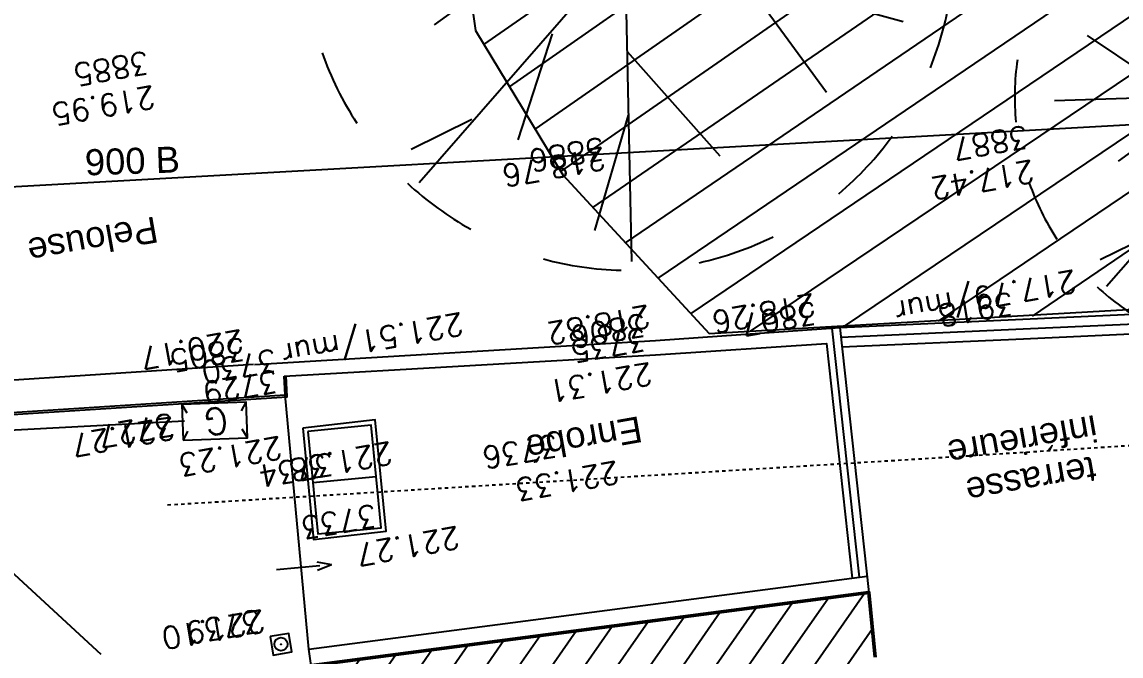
# Model space of a CAD drawing. Extents: x -2313930 to 3286427, y -3858277 to 2572692.
# Drawn here: x -9903 to -8214, y 150 to 1124 of the extents above; entities that cross this region are included whole.
import ezdxf
from ezdxf.enums import TextEntityAlignment as Align
from ezdxf.lldxf.tags import DXFTag

# ---------------------------------------------------------------- set-up
doc = ezdxf.new("R2010")
doc.units = 0
doc.linetypes.add('STYLE_01', pattern=[0.41664, 0.20828, -0.20836])
for name, color, linetype, lineweight in [('_GAZELEC-RESERVATION 2', 132, 'Continuous', 18), ('Fond topo - BAT', 252, 'Continuous', 50), ('Fond topo - P', 252, 'Continuous', 50)]:
    doc.layers.add(name, color=color, linetype=linetype, lineweight=lineweight)
for name, color, linetype in [('AEP_SSL', 252, 'Continuous'), ('DWG_280-140115-P - ALTEA-CANA', 252, 'Continuous'), ('Fond topo - AFF', 252, 'Continuous'), ('Fond topo - ASS', 252, 'Continuous'), ('Fond topo - BAT_ANN', 252, 'Continuous'), ('Fond topo - BAT_HAC', 252, 'Continuous'), ('Fond topo - BAT_TXT', 252, 'Continuous'), ('Fond topo - CLO_MUR', 252, 'Continuous'), ('Fond topo - ESPACE_BOISE', 252, 'Continuous'), ('Fond topo - GAZ', 252, 'Continuous'), ('Fond topo - GAZ_TXT', 252, 'Continuous'), ('Fond topo - SIH', 252, 'Continuous'), ('Fond topo - SOL', 252, 'Continuous'), ('Fond topo - VEG', 252, 'Continuous'), ('Fond topo - VEG_TXT', 252, 'Continuous'), ('Fond topo - VOI_TXT', 252, 'Continuous'), ('Fond topo - Z_500', 252, 'Continuous'), ('GAZ_SSL', 252, 'Texte-GAZ'), ('prlm-VRD', 2, 'Continuous'), ('SA - EBC', 252, 'Continuous')]:
    doc.layers.add(name, color=color, linetype=linetype)
for name, color, linetype, plot in [('Fond topo - N', 252, 'Continuous', False), ('Fond topo - NCACHE', 252, 'Continuous', False), ('Fond topo - ZCACHE', 252, 'Continuous', False)]:
    doc.layers.add(name, color=color, linetype=linetype, plot=plot)
doc.styles.add('2000_ARIAL', font='arial.ttf', dxfattribs={"height": 0.400000006})
doc.styles.add('Lignes', font='arial.ttf', dxfattribs={"height": 0.35})
doc.styles.add('SIMPLEX', font='simplex_.ttf', dxfattribs={"height": 1.25})
doc.styles.add('Tronçons', font='arial.ttf', dxfattribs={"height": 0.25})
tags = doc.linetypes.add('L1', pattern=[1.0000000298023224, 0.6000000238418579, -0.4000000059604645]).pattern_tags.tags
tags[6:7] = [DXFTag(74, 4), DXFTag(75, 0), DXFTag(340, '0'), DXFTag(46, 0.0), DXFTag(50, 0.0), DXFTag(44, 0.0), DXFTag(45, 0.0)]
tags[4:5] = [DXFTag(74, 4), DXFTag(75, 0), DXFTag(340, '0'), DXFTag(46, 0.0), DXFTag(50, 0.0), DXFTag(44, 0.0), DXFTag(45, 0.0)]
tags = doc.linetypes.add('L16', pattern=[0.37500001490116125, 0.300000011920929, -0.07500000298023224]).pattern_tags.tags
tags[6:7] = [DXFTag(74, 4), DXFTag(75, 0), DXFTag(340, '0'), DXFTag(46, 0.0), DXFTag(50, 0.0), DXFTag(44, 0.0), DXFTag(45, 0.0)]
tags[4:5] = [DXFTag(74, 4), DXFTag(75, 0), DXFTag(340, '0'), DXFTag(46, 0.0), DXFTag(50, 0.0), DXFTag(44, 0.0), DXFTag(45, 0.0)]
tags = doc.linetypes.add('L8', pattern=[0.22500000894069674, 0.1500000059604645, -0.07500000298023224]).pattern_tags.tags
tags[6:7] = [DXFTag(74, 4), DXFTag(75, 0), DXFTag(340, '0'), DXFTag(46, 0.0), DXFTag(50, 0.0), DXFTag(44, 0.0), DXFTag(45, 0.0)]
tags[4:5] = [DXFTag(74, 4), DXFTag(75, 0), DXFTag(340, '0'), DXFTag(46, 0.0), DXFTag(50, 0.0), DXFTag(44, 0.0), DXFTag(45, 0.0)]
tags = doc.linetypes.add('Texte-GAZ', pattern='A,5,-0.25,["GAZ",Lignes,S=1,R=0,X=0,Y=-0.18],-1.25', length=6.5).pattern_tags.tags
tags[15:16] = [DXFTag(74, 4), DXFTag(75, 0), DXFTag(340, '0'), DXFTag(46, 0.0), DXFTag(50, 0.0), DXFTag(44, 0.0), DXFTag(45, 0.0)]
tags[4:5] = [DXFTag(74, 4), DXFTag(75, 0), DXFTag(340, '0'), DXFTag(46, 0.0), DXFTag(50, 0.0), DXFTag(44, 0.0), DXFTag(45, 0.0)]

# ---------------------------------------------------------------- blocks, each defined once
blk = doc.blocks.new('AFF09')
at = {"ltscale": 2}
blk.add_line((0, -0.5), (0, 0.5), dxfattribs=at)
at = {"ltscale": 2, "flags": 128}
blk.add_lwpolyline([(-0.5, -0.5), (0.5, -0.5), (0.5, 0.5), (-0.5, 0.5)], close=True, dxfattribs=at)
blk = doc.blocks.new('ASS01')
at = {"ltscale": 2, "flags": 128}
blk.add_lwpolyline([(0.499143, -0.5), (0.499143, 0.4991430000000001), (-0.5000000000000001, 0.4991430000000001), (-0.5000000000000001, -0.5)], close=True, dxfattribs=at)
at = {"ltscale": 2}
for radius in [0.35, 0.01]:
    blk.add_circle((0, 0), radius, dxfattribs=at)
blk = doc.blocks.new('ESC01')
at = {"ltscale": 2}
for p, q in [((1.338104, 0), (0, 0)), ((1.257547, 0.126415), (1.7, 0)), ((1.257547, -0.126415), (1.7, 0))]:
    blk.add_line(p, q, dxfattribs=at)
blk = doc.blocks.new('GAZ06')
at = {"ltscale": 2}
for p, q in [((-0.5, 0.5), (-0.426635, 0.255449)), ((0.4266350000000001, 0.255449), (0.5, 0.5))]:
    blk.add_line(p, q, dxfattribs=at)
at = {"ltscale": 2, "flags": 128}
blk.add_lwpolyline([(-0.5, -0.5), (0.5, -0.5), (0.5, 0.5), (-0.5, 0.5)], close=True, dxfattribs=at)
for points in [[(-0.426635, -0.255449), (-0.5, -0.5)], [(0.5, -0.5), (0.4266350000000001, -0.255449)]]:
    blk.add_lwpolyline(points, dxfattribs=at)
blk = doc.blocks.new('GAZ99')
at = {"style": 'SIMPLEX'}
blk.add_text('G', height=0.4, dxfattribs=at).set_placement((0, 0), align=Align.MIDDLE_CENTER)
blk = doc.blocks.new('PTOPO')
at = {"layer": 'Fond topo - NCACHE', "style": 'SIMPLEX'}
blk.add_attdef('MAT', text='', height=0.34, dxfattribs=at).set_placement((0.09999999986030161, -0.09999999962747097), align=Align.TOP_LEFT)
at = {"layer": 'Fond topo - ZCACHE', "style": 'SIMPLEX'}
blk.add_attdef('ALT', (0.09999999986030161, 0.09999999962747097), '', height=0.34, dxfattribs=at)
blk = doc.blocks.new('VEG12')
at = {"ltscale": 2}
for p, q in [((0.01815258799999997, 0.057406781), (0.100441039, 0.47293725)), ((0.05749608, 0.253444298), (0.145517598, 0.414706841)), ((0.037902722, 0.15845596), (-0.06593155700000003, 0.344147082)), ((0.04981112299999996, 0.033821695), (0.391570728, 0.285894318)), ((-0.158788295, 0.086017079), (-0.245985314, 0.284587218)), ((0.143890955, 0.107467204), (0.230033352, 0.253971609)), ((0.2917471699999999, 0.208620217), (0.392372872, 0.233301274)), ((-0.05229389700000003, 0.02983962500000001), (-0.383643778, 0.204631851)), ((-0.25001839, 0.135126714), (-0.3755999820000001, 0.091127132)), ((0.122915307, -0.02992704099999999), (0.317230371, 0.05540147100000001)), ((-0.05265807700000003, -0.029192154), (-0.412380265, -0.256628677)), ((0.057557527, -0.01766878999999999), (0.411943876, -0.08413611500000001)), ((-0.09359106700000003, -0.049762263), (-0.2956446150000001, -0.04653133200000001)), ((0.184132294, -0.04763066399999999), (0.323120213, -0.192805613)), ((0.01825986499999999, -0.057372749), (0.107637982, -0.4128258760000001)), ((0.02259491799999996, -0.07955337300000001), (0.001649748999999978, -0.36183712)), ((-0.151821475, -0.09483882200000002), (-0.2999525240000001, -0.315936062)), ((0.05371548199999998, -0.188497704), (0.197263789, -0.356749422))]:
    blk.add_line(p, q, dxfattribs=at)
for start, end in [(90, 103.8461539085843), (62.30769199853572, 76.15384597947835), (117.6923078993823, 131.5384619204946), (34.61538499867542, 48.46153799321151), (145.3846149358338, 159.2307690506909), (6.923076979206323, 20.76923090842763), (173.0769230068974, 186.9230769931026), (339.2307689837768, 353.0769230207937), (200.7692310571047, 214.6153850641662), (311.5384620067885, 325.3846150013246), (228.4615380795054, 242.3076921006177), (283.8461540205217, 297.6923080014643), (256.1538460914157, 270)]:
    blk.add_arc((0, 0), 0.496982058, start, end, dxfattribs=at)
blk = doc.blocks.new('A$C1F970F0F')
at = {"layer": 'Fond topo - BAT_HAC'}
h = blk.add_hatch(dxfattribs=at)
h.set_pattern_fill('ANSI31*128', color=256, scale=12.9999995, angle=-10.72360141139323, style=0, pattern_type=2)
h.set_pattern_definition([(235.0656205306617, (9737.541003631788, 14762.77745620973), (33.8375912645085, -23.63562800874848), [])])
h.paths.add_polyline_path([(-9472.830552336014, -1416.693010914249), (-9413.050615178414, -1308.462736855872), (-9417.122214459925, -1266.080576601533), (-9394.061640253069, -1145.08963136222), (-9374.191324294674, -1108.050586782226), (-9377.24777620124, -1084.008092123084), (-9327.590603340177, -1078.273383976511), (-9338.927261780023, -988.9962069085711), (-9388.59713510396, -994.7323816483099), (-9396.615159474659, -931.6614342720673), (-9303.126644476968, -920.8648197675795), (-9273.324720643988, -917.423114950047), (-9293.636175435424, -741.5450412619191), (-9323.438099268402, -744.9867460794517), (-9324.355887260786, -737.0395663070551), (-9429.133637630739, -703.1006444035661), (-9449.87671785369, -523.4851004599152), (-9400.67785523226, -517.8033208643014), (-9411.728787888782, -418.5502258831464), (-9461.333645823906, -424.2788922062227), (-9512.193999288342, 16.12387955005079), (-9444.490329827086, 22.46560856979272), (-9449.871063676119, 76.66941166590118), (-9471.844508514027, 298.0229140176973), (-8596.006476191162, 412.773518210973), (-8586.12817186989, 313.2626187284022), (-8573.13101327912, 214.061347883199), (-8744.84026201141, 191.5643342784958), (-9253.675608908787, 124.8977115842836), (-9250.849264845807, 96.42602009701045), (-9225.60200714237, -157.9068309170193), (-9235.17924725874, -196.8319418403869), (-9198.174053973024, -529.1912193315031), (-9117.901382084381, -519.9208499579886), (-9051.700528724823, -1093.157908180631), (-9123.048218848415, -1101.397567383828), (-9103.702508438131, -1253.746728501871), (-9213.589846150739, -1266.437177151507), (-9215.3034381015, -1275.427807855803), (-9208.04659982492, -1350.965812144311), (-9297.760658353376, -1513.391160889185)])
at = {"layer": 'SA - EBC'}
h = blk.add_hatch(dxfattribs=at)
h.set_pattern_fill('_USER', color=256, scale=74.99999999999999, angle=-325.7236014113932, style=0, pattern_type=0)
h.set_pattern_definition([(34.27639858860678, (-277130161.1279894, -473864756.7787022), (-42.238928459823, 61.97477650275113), [])])
edge = h.paths.add_edge_path()
edge.add_line((-6380.366745524513, -2338.425892864678), (-6264.382088389636, -1261.879128604771))
edge.add_arc((-8056.564030597548, -1109.247026734414), 1798.669695218522, -4.867878193194572, 34.99278727741358)
edge.add_line((-6583.050211284762, -77.75795899612035), (-6777.554778163194, 920.8050105170822))
edge.add_line((-6777.554778163193, 920.8050105170822), (-8841.210683172874, 810.7117170478002))
edge.add_line((-8841.210683172874, 810.7117170478001), (-9066.430764202638, 1054.341424803315))
edge.add_line((-9066.430764202638, 1054.341424803315), (-9200.732878206167, 1276.237686397466))
edge.add_line((-9200.732878206167, 1276.237686397466), (-9215.227966098517, 1381.8038443222))
edge.add_line((-9215.227966098517, 1381.8038443222), (-9153.081651767654, 1528.146854366953))
edge.add_arc((-8759.908921935477, 1333.50854966994), 438.7127364677392, 77.94290000168593, 153.6625061913043, ccw=False)
edge.add_line((-8668.267801014865, 1762.543245291088), (-8534.005134275378, 1623.448132453152))
edge.add_line((-8534.005134275378, 1623.448132453152), (-8248.031661763425, 1441.544756548981))
edge.add_line((-8248.031661763427, 1441.544756548981), (-7855.495845982434, 1341.321950199894))
edge.add_line((-7855.495845982434, 1341.321950199894), (-7323.070638909227, 1307.770183732372))
edge.add_line((-7323.070638909226, 1307.770183732372), (-6865.558068881049, 1322.792115619964))
edge.add_arc((-3264.256657666492, -41.8706977304812), 3851.19156217365, 147.2647305543028, 159.2464973951671, ccw=False)
edge.add_line((-6503.794535057134, 2040.692816174506), (-6236.131093676152, 2457.057480180494))
edge.add_line((-6236.131093676152, 2457.057480180494), (-5806.95964030603, 2928.900990018032))
edge.add_arc((-5541.395022304517, 2687.35320844028), 358.9845360449703, 12.787998054275079, 137.7115012877877, ccw=False)
edge.add_line((-5191.314831544733, 2766.812362293308), (-4957.547667248313, 2215.62441961903))
edge.add_line((-4957.547667248313, 2215.62441961903), (-4453.978092088548, 1461.842562723225))
edge.add_arc((-5946.780405315486, 698.3119081539749), 1676.7342684047, -3.6281981681722755, 27.088596234188913, ccw=False)
edge.add_line((-4273.406806751298, 592.2053272253171), (-4298.514161633499, 196.2451054340372))
edge.add_line((-4298.514161633499, 196.2451054340372), (-4569.894066815068, -468.5241287518014))
edge.add_arc((-2503.085063454572, -1312.261176615308), 2232.395946580586, 157.7931582211728, 172.6539998987617)
edge.add_line((-4717.157746759734, -1026.8249922289), (-4676.430217500433, -1404.03939546651))
edge.add_line((-4676.430217500434, -1404.03939546651), (-6380.366745524513, -2338.425892864678))
at = {"layer": 'AEP_SSL', "elevation": 9.999999999999998e-08, "flags": 128}
blk.add_lwpolyline([(-10433.29054570051, 1007.521123136882), (-5859.387270895076, 1261.049070015804), (-4528.821963781957, 1510.366913031162), (-2554.95676399837, 1447.318525268213), (-2009.46431272992, 953.3121996921549), (-1974.130445357614, -2549.104167440536)], dxfattribs=at)
at = {"layer": 'DWG_280-140115-P - ALTEA-CANA', "linetype": 'STYLE_01', "ltscale": 25, "elevation": 9.999999999999998e-08, "flags": 128}
blk.add_lwpolyline([(-9673.87920769039, 547.4045807760062), (-8489.46299064909, 619.8780719410371), (-7395.034456358277, 689.6887399270122), (-5805.537920124003, 761.5473012506997), (-4489.222071164417, 1008.209530531864), (-2734.626624463294, 952.1066275867419)], dxfattribs=at)
at = {"layer": 'Fond topo - BAT', "ltscale": 2, "flags": 128}
blk.add_lwpolyline([(-9471.844508514027, 298.0229140176973), (-8596.006476191162, 412.773518210973), (-8586.128171961396, 313.2626187457315)], dxfattribs=at)
at = {"layer": 'Fond topo - BAT_ANN', "ltscale": 2, "flags": 128}
blk.add_lwpolyline([(-9456.757686395202, 325.4825369373848), (-9493.198422749354, 716.3490972793275)], dxfattribs=at)
at = {"layer": 'Fond topo - CLO_MUR', "ltscale": 2, "flags": 128}
for points in [[(-8640.8006142467, 819.8545157054203), (-8359.372104236418, 832.670725864447), (-7990.474652466284, 849.470258153541), (-7979.536930655843, 750.0702267329024)], [(-8923.98015746573, 799.8979782852123), (-8661.748659850535, 818.3782421736635), (-8640.8006142467, 819.8545157054203), (-8596.006476191162, 412.773518210973)], [(-8637.512547392344, 789.973161615212), (-8358.007323355478, 802.7017858532306), (-8017.217176887823, 818.2213157313599), (-8009.356940073422, 746.7889102852963)], [(-9540.214163215513, 763.0404057829852), (-8923.980157431071, 799.8979784682239)], [(-8923.938611604835, 777.6759679641826), (-8661.243772447293, 795.3567796164886), (-8621.580682084747, 434.9058119345145)], [(-9494.791639838102, 745.2650190858097), (-8923.938611604835, 777.6759679641826)], [(-10185.17873586638, 721.6845538725668), (-9541.686789859163, 763.3165770638575)], [(-10239.37449883377, 665.0674431318116), (-9490.03949279168, 713.5471988333179), (-9491.79618323605, 745.4300634869924)], [(-9453.4753006554, 300.4296121710788), (-9456.757686395202, 325.4825369373848), (-8598.770705258203, 437.8943309323624)]]:
    blk.add_lwpolyline(points, dxfattribs=at)
at = {"layer": 'Fond topo - CLO_MUR', "linetype": 'L16', "ltscale": 2, "flags": 128}
for points in [[(-8639.156580834077, 804.9138385208913), (-8358.689713833037, 817.6862559132562), (-8003.845914677055, 833.8457869424506), (-7994.446935367062, 748.4295687465285)], [(-8610.173264393472, 436.4003895863596), (-8652.278555055964, 819.0456296031449)]]:
    blk.add_lwpolyline(points, dxfattribs=at)
at = {"layer": 'Fond topo - CLO_MUR', "linetype": 'L8', "ltscale": 2, "flags": 128}
blk.add_lwpolyline([(-10230.95860906863, 668.6181982245371), (-9493.19842284086, 716.3490972966565), (-9494.791639838102, 745.2650190858097)], dxfattribs=at)
at = {"layer": 'Fond topo - ESPACE_BOISE', "linetype": 'L1', "ltscale": 2, "flags": 128}
blk.add_lwpolyline([(-4676.430217500434, -1404.03939546651), (-4717.157746759734, -1026.8249922289, -0.07630389513887255), (-4529.608017431761, -375.8871171915546, 0.02448427011239827), (-4298.514161633499, 196.2451054340372), (-4273.406806751298, 592.2053272253171, 0.1348356330637854), (-4453.978092088548, 1461.842562723225), (-4962.162115509166, 2222.531682356892), (-5191.314831544733, 2766.812362293308, 0.6134800698962541), (-5811.917332322711, 2923.335362247578), (-6236.131093676152, 2457.057480180494), (-6503.794535057134, 2040.692816174506, 0.05232800396274189), (-6865.558068881049, 1322.792115619964), (-7323.070638909226, 1307.770183732372), (-7855.495845982434, 1341.321950199894), (-8248.031661763427, 1441.544756548981), (-8534.005134275378, 1623.448132453152), (-8588.992731775264, 1689.077818834596), (-8668.267801014865, 1762.543245291088, 0.3429596859993066), (-9153.081651767654, 1528.146854366953), (-9215.227966098517, 1381.8038443222), (-9200.732878206167, 1276.237686397466), (-9066.430764202638, 1054.341424803315), (-8841.210683172874, 810.7117170478001), (-7096.794899168434, 910.5071167365686), (-6778.520798702278, 925.7644434328279), (-6583.050211284762, -77.75795899612035, -0.1757001840425524), (-6264.382088389636, -1261.879128604771), (-6380.366745524513, -2338.425892864678)], format="xyb", dxfattribs=at)
at = {"layer": 'Fond topo - SIH', "linetype": 'L16', "ltscale": 2, "flags": 128}
blk.add_lwpolyline([(-10142.37455562409, 655.0269876816126), (-9776.509907627515, 318.250672009661)], dxfattribs=at)
at = {"layer": 'Fond topo - SOL', "linetype": 'L16', "ltscale": 2, "flags": 128}
blk.add_lwpolyline([(-9466.240380517871, 665.3043639851574), (-9449.69820563808, 494.0844951029262), (-9338.18610810466, 506.8445257313658), (-9354.728283013561, 678.0643943347475)], close=True, dxfattribs=at)
at = {"layer": 'GAZ_SSL', "linetype": 'Texte-GAZ', "elevation": 9.999999999999998e-08, "flags": 128}
blk.add_lwpolyline([(-9647.851440247874, 676.1578322252237), (-11045.39588849018, 601.4944145692873)], dxfattribs=at)
at = {"layer": 'Fond topo - AFF', "linetype": 'L16', "ltscale": 2, "xscale": 158, "yscale": 97.99999999999999, "zscale": 99.99999999999997, "rotation": 275.518426776326}
blk.add_blockref('AFF09', (-9402.047473917743, 586.2824844610063), dxfattribs=at)
at = {"layer": 'Fond topo - ASS', "ltscale": 2, "xscale": 28.93517292433161, "yscale": 28.93517292433161, "zscale": 99.99999999999997, "rotation": 189.4129814701332}
blk.add_blockref('ASS01', (-9499.70063235912, 333.2529398422853), dxfattribs=at)
at = {"layer": 'Fond topo - BAT_ANN', "ltscale": 2, "xscale": 49.99999999999999, "yscale": 49.99999999999999, "zscale": 99.99999999999997, "rotation": 5.566137645394726}
blk.add_blockref('ESC01', (-9506.684498194807, 447.3989379439281), dxfattribs=at)
at = {"layer": 'Fond topo - GAZ', "linetype": 'L16', "ltscale": 2, "xscale": 98.91201936847408, "yscale": 54.99999999999999, "zscale": 99.99999999999997, "rotation": 2.047585059923272}
blk.add_blockref('GAZ06', (-9601.737416633487, 676.0478209410619), dxfattribs=at)
at = {"layer": 'Fond topo - GAZ_TXT', "ltscale": 2, "xscale": 99.99999999999999, "yscale": 99.99999999999999, "zscale": 99.99999999999999, "rotation": 190.0656205306816}
blk.add_blockref('GAZ99', (-9599.321334611384, 675.994080432858), dxfattribs=at)
at = {"layer": 'Fond topo - P', "ltscale": 2}
ref = blk.add_blockref('PTOPO', (-9688.215238076642, 1202.785574222774), dxfattribs=dict(at, xscale=99.99999999999994, yscale=99.99999999999994, zscale=99.99999999999994, rotation=190.0656205306617))
ref.add_attrib('MAT', '3885', dxfattribs={"layer": 'Fond topo - N', "color": 0, "ltscale": 2, "height": 33.99999999999999, "rotation": 190.0656204987762, "style": 'SIMPLEX'}).set_placement((-9699.809079885665, 1210.8838969688), align=Align.TOP_LEFT)
ref.add_attrib('ALT', '219.95', (-9696.313560799794, 1191.191732409418), dxfattribs={"layer": 'Fond topo - Z_500', "color": 0, "ltscale": 2, "height": 33.99999999999999, "rotation": 190.0656204987762, "style": 'SIMPLEX'})
ref = blk.add_blockref('PTOPO', (-8337.037130158782, 1088.625867837435), dxfattribs=dict(at, xscale=99.99999999999994, yscale=99.99999999999994, zscale=99.99999999999994, rotation=190.0656205306617))
ref.add_attrib('MAT', '3887', dxfattribs={"layer": 'Fond topo - N', "color": 0, "ltscale": 2, "height": 33.99999999999999, "rotation": 190.0656204987762, "style": 'SIMPLEX'}).set_placement((-8348.630971990682, 1096.724190587794), align=Align.TOP_LEFT)
ref.add_attrib('ALT', '217.42', (-8345.135452881932, 1077.03202602408), dxfattribs={"layer": 'Fond topo - Z_500', "color": 0, "ltscale": 2, "height": 33.99999999999999, "rotation": 190.0656204987762, "style": 'SIMPLEX'})
ref = blk.add_blockref('PTOPO', (-8987.95523361631, 1070.619220602985), dxfattribs=dict(at, xscale=99.99999999999994, yscale=99.99999999999994, zscale=99.99999999999994, rotation=190.0656205306617))
ref.add_attrib('MAT', '3886', dxfattribs={"layer": 'Fond topo - N', "color": 0, "ltscale": 2, "height": 33.99999999999999, "rotation": 190.0656204987762, "style": 'SIMPLEX'}).set_placement((-8999.54907544821, 1078.717543353344), align=Align.TOP_LEFT)
ref.add_attrib('ALT', '218.76', (-9003.830933994086, 1096.889466376364), dxfattribs={"layer": 'Fond topo - Z_500', "color": 0, "ltscale": 2, "height": 33.99999999999999, "rotation": 190.0656204987762, "style": 'SIMPLEX'})
ref = blk.add_blockref('PTOPO', (-8359.372104236418, 832.670725864447), dxfattribs=dict(at, xscale=99.99999999999999, yscale=99.99999999999999, zscale=99.99999999999999, rotation=190.0656205306616))
ref.add_attrib('MAT', '3918', dxfattribs={"layer": 'Fond topo - N', "color": 0, "ltscale": 2, "height": 33.99999999999999, "rotation": 190.0656204987762, "style": 'SIMPLEX'}).set_placement((-8370.965946068316, 840.7690486148063), align=Align.TOP_LEFT)
ref.add_attrib('ALT', '217.79/mur', (-8280.057595667224, 908.3077528885788), dxfattribs={"layer": 'Fond topo - Z_500', "color": 0, "ltscale": 2, "height": 33.99999999999999, "rotation": 190.0656204987762, "style": 'SIMPLEX'})
ref = blk.add_blockref('PTOPO', (-8661.748659850535, 818.3782421736635), dxfattribs=dict(at, xscale=99.99999999999994, yscale=99.99999999999994, zscale=99.99999999999994, rotation=190.0656205306617))
ref.add_attrib('MAT', '3807', dxfattribs={"layer": 'Fond topo - N', "color": 0, "ltscale": 2, "height": 33.99999999999999, "rotation": 190.0656204987762, "style": 'SIMPLEX'}).set_placement((-8673.342501682435, 826.4765649240226), align=Align.TOP_LEFT)
ref.add_attrib('ALT', '218.26', (-8681.237095107219, 872.0709005082566), dxfattribs={"layer": 'Fond topo - Z_500', "color": 0, "ltscale": 2, "height": 33.99999999999999, "rotation": 190.0656204987762, "style": 'SIMPLEX'})
ref = blk.add_blockref('PTOPO', (-8923.980157431071, 799.8979784682239), dxfattribs=dict(at, xscale=99.99999999999994, yscale=99.99999999999994, zscale=99.99999999999994, rotation=190.0656205306617))
ref.add_attrib('MAT', '3806', dxfattribs={"layer": 'Fond topo - N', "color": 0, "ltscale": 2, "height": 33.99999999999999, "rotation": 190.0656204987762, "style": 'SIMPLEX'}).set_placement((-8935.573999297629, 807.9963010355714), align=Align.TOP_LEFT)
ref.add_attrib('ALT', '218.82', (-8935.081169939363, 854.3502299779091), dxfattribs={"layer": 'Fond topo - Z_500', "color": 0, "ltscale": 2, "height": 33.99999999999999, "rotation": 190.0656204987762, "style": 'SIMPLEX'})
ref = blk.add_blockref('PTOPO', (-9491.79618323605, 745.4300634869924), dxfattribs=dict(at, xscale=99.99999999999999, yscale=99.99999999999999, zscale=99.99999999999999, rotation=190.0656205306616))
ref.add_attrib('MAT', '3730', dxfattribs={"layer": 'Fond topo - N', "color": 0, "ltscale": 2, "height": 33.99999999999999, "rotation": 190.0656204987762, "style": 'SIMPLEX'}).set_placement((-9503.39002506795, 753.5283862373514), align=Align.TOP_LEFT)
ref.add_attrib('ALT', '221.51/mur', (-9222.440999286879, 842.7000236969269), dxfattribs={"layer": 'Fond topo - Z_500', "color": 0, "ltscale": 2, "height": 33.99999999999999, "rotation": 190.0656204987762, "style": 'SIMPLEX'})
ref = blk.add_blockref('PTOPO', (-9540.214163215513, 763.0404057829852), dxfattribs=dict(at, xscale=99.99999999999994, yscale=99.99999999999994, zscale=99.99999999999994, rotation=190.0656205306617))
ref.add_attrib('MAT', '3805', dxfattribs={"layer": 'Fond topo - N', "color": 0, "ltscale": 2, "height": 33.99999999999999, "rotation": 190.0656204987762, "style": 'SIMPLEX'}).set_placement((-9551.808005047413, 771.1387285333441), align=Align.TOP_LEFT)
ref.add_attrib('ALT', '220.17', (-9560.44696099935, 816.4773323937846), dxfattribs={"layer": 'Fond topo - Z_500', "color": 0, "ltscale": 2, "height": 33.99999999999999, "rotation": 190.0656204987762, "style": 'SIMPLEX'})
ref = blk.add_blockref('PTOPO', (-8923.938611604835, 777.6759679641826), dxfattribs=dict(at, xscale=99.99999999999994, yscale=99.99999999999994, zscale=99.99999999999994, rotation=190.0656205306617))
ref.add_attrib('MAT', '3735', dxfattribs={"layer": 'Fond topo - N', "color": 0, "ltscale": 2, "height": 33.99999999999999, "rotation": 190.0656204987762, "style": 'SIMPLEX'}).set_placement((-8935.532453413856, 785.7742907102092), align=Align.TOP_LEFT)
ref.add_attrib('ALT', '221.31', (-8932.036934327984, 766.082126150827), dxfattribs={"layer": 'Fond topo - Z_500', "color": 0, "ltscale": 2, "height": 33.99999999999999, "rotation": 190.0656204987762, "style": 'SIMPLEX'})
ref = blk.add_blockref('PTOPO', (-9490.03949279168, 713.5471988333179), dxfattribs=dict(at, xscale=99.99999999999994, yscale=99.99999999999994, zscale=99.99999999999994, rotation=190.0656205306617))
ref.add_attrib('MAT', '3729', dxfattribs={"layer": 'Fond topo - N', "color": 0, "ltscale": 2, "height": 33.99999999999999, "rotation": 190.0656204987762, "style": 'SIMPLEX'}).set_placement((-9501.633334600705, 721.6455215793444), align=Align.TOP_LEFT)
ref.add_attrib('ALT', '221.23', (-9500.965938904359, 652.6315338814804), dxfattribs={"layer": 'Fond topo - Z_500', "color": 0, "ltscale": 2, "height": 33.99999999999999, "rotation": 190.0656204987762, "style": 'SIMPLEX'})
ref = blk.add_blockref('PTOPO', (-9650.179287461453, 646.7983417082705), dxfattribs=dict(at, xscale=99.99999999999994, yscale=99.99999999999994, zscale=99.99999999999994, rotation=190.0656205306617))
ref.add_attrib('MAT', '3727', dxfattribs={"layer": 'Fond topo - N', "color": 0, "ltscale": 2, "height": 33.99999999999999, "rotation": 190.0656204987762, "style": 'SIMPLEX'}).set_placement((-9661.77312931068, 654.8966643671238), align=Align.TOP_LEFT)
ref.add_attrib('ALT', '221.27', (-9665.882591209216, 682.6082954156668), dxfattribs={"layer": 'Fond topo - Z_500', "color": 0, "ltscale": 2, "height": 33.99999999999999, "rotation": 190.0656204987762, "style": 'SIMPLEX'})
ref = blk.add_blockref('PTOPO', (-9403.632539110191, 586.1910207699079), dxfattribs=dict(at, xscale=99.99999999999994, yscale=99.99999999999994, zscale=99.99999999999994, rotation=190.0656205306617))
ref.add_attrib('MAT', '3734', dxfattribs={"layer": 'Fond topo - N', "color": 0, "ltscale": 2, "height": 33.99999999999999, "rotation": 190.0656204987762, "style": 'SIMPLEX'}).set_placement((-9415.226380919215, 594.2893435159344), align=Align.TOP_LEFT)
ref.add_attrib('ALT', '221.38', (-9331.548607209093, 644.255927167226), dxfattribs={"layer": 'Fond topo - Z_500', "color": 0, "ltscale": 2, "height": 33.99999999999999, "rotation": 190.0656204987762, "style": 'SIMPLEX'})
ref = blk.add_blockref('PTOPO', (-9059.756667524303, 614.5188809538015), dxfattribs=dict(at, xscale=99.99999999999994, yscale=99.99999999999994, zscale=99.99999999999994, rotation=190.0656205306617))
ref.add_attrib('MAT', '3736', dxfattribs={"layer": 'Fond topo - N', "color": 0, "ltscale": 2, "height": 33.99999999999999, "rotation": 190.0656204987762, "style": 'SIMPLEX'}).set_placement((-9071.350509356203, 622.6172037041606), align=Align.TOP_LEFT)
ref.add_attrib('ALT', '221.33', (-8983.18801736114, 614.6695371427707), dxfattribs={"layer": 'Fond topo - Z_500', "color": 0, "ltscale": 2, "height": 33.99999999999999, "rotation": 190.0656204987762, "style": 'SIMPLEX'})
ref = blk.add_blockref('PTOPO', (-9338.18610810466, 506.8445257313658), dxfattribs=dict(at, xscale=99.99999999999994, yscale=99.99999999999994, zscale=99.99999999999994, rotation=190.0656205306617))
ref.add_attrib('MAT', '3733', dxfattribs={"layer": 'Fond topo - N', "color": 0, "ltscale": 2, "height": 33.99999999999999, "rotation": 190.0656204987762, "style": 'SIMPLEX'}).set_placement((-9349.77994998855, 514.9428482072076), align=Align.TOP_LEFT)
ref.add_attrib('ALT', '221.27', (-9228.212210441237, 514.6079232040661), dxfattribs={"layer": 'Fond topo - Z_500', "color": 0, "ltscale": 2, "height": 33.99999999999999, "rotation": 190.0656204987762, "style": 'SIMPLEX'})
ref = blk.add_blockref('PTOPO', (-9516.339581021646, 345.159556014303), dxfattribs=dict(at, xscale=99.99999999999994, yscale=99.99999999999994, zscale=99.99999999999994, rotation=190.0656205306617))
ref.add_attrib('MAT', '3739', dxfattribs={"layer": 'Fond topo - N', "color": 0, "ltscale": 2, "height": 33.99999999999999, "rotation": 190.0656204987762, "style": 'SIMPLEX'}).set_placement((-9527.933422853546, 353.2578787646619), align=Align.TOP_LEFT)
ref.add_attrib('ALT', '221.10', (-9527.327254866108, 386.2184935405332), dxfattribs={"layer": 'Fond topo - Z_500', "color": 0, "ltscale": 2, "height": 33.99999999999999, "rotation": 190.0656204987762, "style": 'SIMPLEX'})
at = {"layer": 'Fond topo - VEG', "ltscale": 2, "zscale": 99.99999999999997, "rotation": 192.432705982593}
for p, xscale, yscale in [((-8964.56598889868, 1407.772890407479), 1006.399999999999, 1006.399999999999), ((-7974.211500910871, 1173.486006966939), 799.9999999999998, 799.9999999999998)]:
    blk.add_blockref('VEG12', p, dxfattribs=dict(at, xscale=xscale, yscale=yscale))
at = {"layer": 'AEP_SSL', "style": 'Tronçons'}
blk.add_text('900 B', height=39.99999999999999, rotation=1.888451363181855, dxfattribs=at).set_placement((-9800.395710865923, 1053.402932541806))
at = {"layer": 'Fond topo - BAT_TXT', "style": '2000_ARIAL'}
for s, p in [('inférieure', (-8248.75605268549, 685.7360567225866)), ('terrasse', (-8250.9353946825, 622.4406263729436))]:
    blk.add_text(s, height=39.99999999999999, rotation=190.0656205486628, dxfattribs=at).set_placement(p)
at = {"layer": 'Fond topo - VEG_TXT', "style": '2000_ARIAL'}
blk.add_text('Pelouse', height=39.99999999999999, rotation=190.0656205035111, dxfattribs=at).set_placement((-9692.902318473449, 990.66765411042))
at = {"layer": 'Fond topo - VOI_TXT', "style": '2000_ARIAL'}
blk.add_text('Enrobé', height=39.99999999999999, rotation=190.0656205035111, dxfattribs=at).set_placement((-8948.660711863138, 683.942163438574))

msp = doc.modelspace()

# ---------------------------------------------------------------- linework, layer by layer
at = {"layer": '_GAZELEC-RESERVATION 2'}
msp.add_circle((486248.4803309143, -227485.9628347494), 2800178.148749841, dxfattribs=at)

# ---------------------------------------------------------------- block references
at = {"layer": 'prlm-VRD'}
msp.add_blockref('A$C1F970F0F', (-5.729869075061288, -165.0016201740946), dxfattribs=at)

doc.saveas('drawing.dxf')
